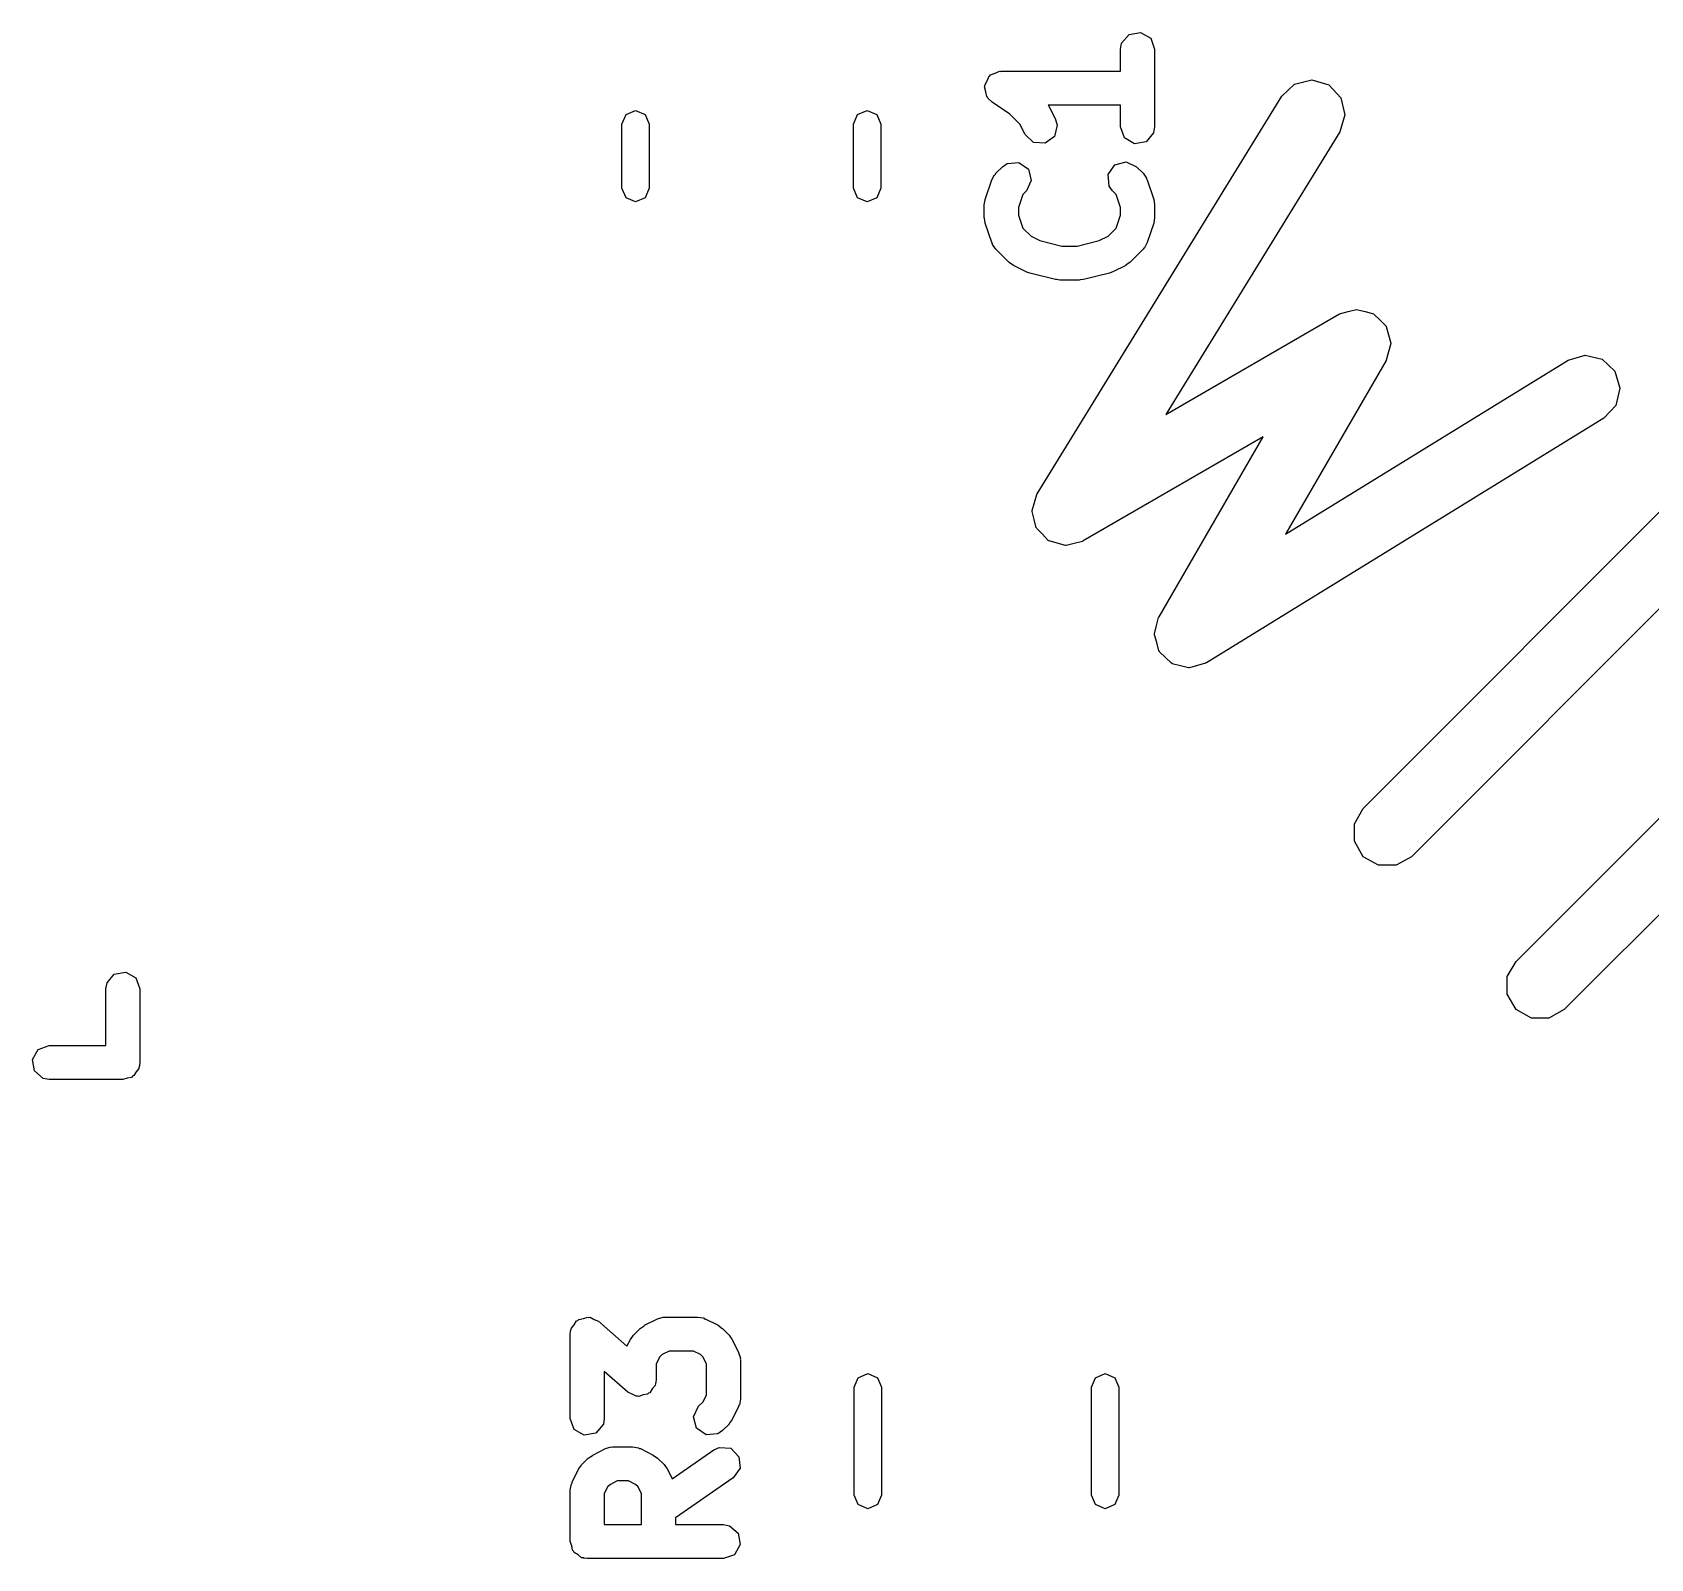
# Model space of a CAD drawing. Extents: x 83.3 to 116.7, y -116.7 to -83.4.
# Drawn here: x 103.23 to 110.35, y -105.81 to -99.09 of the extents above; entities that cross this region are included whole.
import ezdxf

# ---------------------------------------------------------------- set-up
doc = ezdxf.new("R2010")
doc.units = 0
doc.layers.add('BLACK', color=7, linetype='CONTINUOUS')

msp = doc.modelspace()

# ---------------------------------------------------------------- linework, layer by layer
at = {"layer": 'BLACK', "linetype": 'CONTINUOUS'}
for p, q in [((108.019, -99.1608), (108.024, -99.1351)), ((108.024, -99.1351), (108.057, -99.0958)), ((108.057, -99.0958), (108.107, -99.0869)), ((108.107, -99.0869), (108.152, -99.1125)), ((108.152, -99.1125), (108.169, -99.1608)), ((108.019, -99.2572), (108.019, -99.1608)), ((108.169, -99.1608), (108.169, -99.5036)), ((107.431, -99.3003), (107.44, -99.2804)), ((107.44, -99.2804), (107.444, -99.2785)), ((107.444, -99.2785), (107.446, -99.2747)), ((107.446, -99.2747), (107.467, -99.2673)), ((107.467, -99.2673), (107.486, -99.2576)), ((107.486, -99.2576), (107.49, -99.2587)), ((107.49, -99.2587), (107.494, -99.2572)), ((107.494, -99.2572), (108.019, -99.2572)), ((107.42, -99.3274), (107.421, -99.3234)), ((107.426, -99.3482), (107.42, -99.3274)), ((107.421, -99.3192), (107.431, -99.3003)), ((107.421, -99.3234), (107.421, -99.3192)), ((107.43, -99.3697), (107.426, -99.3482)), ((108.729, -99.3678), (108.786, -99.3144)), ((108.786, -99.3144), (108.861, -99.2964)), ((108.861, -99.2964), (108.936, -99.3186)), ((108.936, -99.3186), (108.989, -99.3751)), ((105.841, -99.4492), (105.883, -99.4316)), ((105.883, -99.4316), (105.925, -99.4492)), ((106.861, -99.4492), (106.903, -99.4316)), ((106.903, -99.4316), (106.945, -99.4492)), ((107.433, -99.3725), (107.43, -99.3697)), ((107.434, -99.3766), (107.433, -99.3725)), ((107.453, -99.3946), (107.434, -99.3766)), ((107.532, -99.4476), (107.453, -99.3946)), ((107.652, -101.119), (108.729, -99.3678)), ((108.019, -99.4072), (107.7, -99.4072)), ((107.7, -99.4072), (107.703, -99.4118)), ((107.703, -99.4118), (107.704, -99.4129)), ((107.704, -99.4129), (107.733, -99.4701)), ((108.019, -99.5036), (108.019, -99.4072)), ((108.989, -99.3751), (109.007, -99.4506)), ((105.823, -99.4916), (105.841, -99.4492)), ((105.823, -99.7728), (105.823, -99.4916)), ((105.925, -99.4492), (105.943, -99.4916)), ((105.943, -99.4916), (105.943, -99.7728)), ((106.843, -99.4916), (106.861, -99.4492)), ((106.843, -99.7728), (106.843, -99.4916)), ((106.945, -99.4492), (106.963, -99.4916)), ((106.963, -99.4916), (106.963, -99.7728)), ((107.576, -99.4909), (107.532, -99.4476)), ((107.599, -99.5371), (107.576, -99.4909)), ((107.74, -99.495), (107.728, -99.5449)), ((107.733, -99.4701), (107.74, -99.495)), ((108.037, -99.5518), (108.019, -99.5036)), ((108.169, -99.5036), (108.165, -99.5293)), ((109.007, -99.4506), (108.985, -99.525)), ((107.636, -99.5724), (107.599, -99.5371)), ((107.687, -99.5755), (107.636, -99.5724)), ((107.728, -99.5449), (107.687, -99.5755)), ((108.081, -99.5775), (108.037, -99.5518)), ((108.132, -99.5686), (108.081, -99.5775)), ((108.165, -99.5293), (108.132, -99.5686)), ((108.985, -99.525), (108.219, -100.77)), ((107.452, -99.737), (107.464, -99.7141)), ((107.464, -99.7141), (107.468, -99.7118)), ((107.468, -99.7118), (107.47, -99.7077)), ((107.47, -99.7077), (107.499, -99.6791)), ((107.499, -99.6791), (107.52, -99.6642)), ((107.52, -99.6642), (107.571, -99.6597)), ((107.571, -99.6597), (107.613, -99.6892)), ((107.613, -99.6892), (107.626, -99.7387)), ((107.965, -99.7128), (107.994, -99.6707)), ((107.969, -99.7639), (107.965, -99.7128)), ((107.994, -99.6707), (108.044, -99.6575)), ((108.044, -99.6575), (108.09, -99.6791)), ((108.09, -99.6791), (108.119, -99.7077)), ((108.119, -99.7077), (108.134, -99.7291)), ((105.841, -99.8152), (105.823, -99.7728)), ((105.943, -99.7728), (105.925, -99.8152)), ((106.861, -99.8152), (106.843, -99.7728)), ((106.963, -99.7728), (106.945, -99.8152)), ((107.423, -99.8227), (107.452, -99.737)), ((107.605, -99.7852), (107.589, -99.8013)), ((107.626, -99.7387), (107.605, -99.7852)), ((107.984, -99.7852), (107.969, -99.7639)), ((108, -99.8013), (107.984, -99.7852)), ((108.134, -99.7291), (108.134, -99.7335)), ((108.134, -99.7335), (108.137, -99.737)), ((108.137, -99.737), (108.166, -99.8227)), ((105.883, -99.8328), (105.841, -99.8152)), ((105.925, -99.8152), (105.883, -99.8328)), ((106.903, -99.8328), (106.861, -99.8152)), ((106.945, -99.8152), (106.903, -99.8328)), ((107.419, -99.8465), (107.423, -99.8244)), ((107.419, -99.9036), (107.419, -99.8465)), ((107.423, -99.8244), (107.423, -99.8227)), ((107.589, -99.8013), (107.569, -99.8586)), ((107.569, -99.8586), (107.569, -99.8914)), ((108.019, -99.8586), (108, -99.8013)), ((108.019, -99.8914), (108.019, -99.8586)), ((108.166, -99.8227), (108.169, -99.8449)), ((108.169, -99.8449), (108.169, -99.8465)), ((108.169, -99.8465), (108.169, -99.9036)), ((107.42, -99.9051), (107.419, -99.9036)), ((107.423, -99.9273), (107.42, -99.9051)), ((107.452, -100.013), (107.423, -99.9273)), ((107.569, -99.8914), (107.589, -99.9488)), ((108, -99.9488), (108.019, -99.8914)), ((108.166, -99.9273), (108.137, -100.013)), ((108.169, -99.9036), (108.166, -99.9257)), ((108.166, -99.9257), (108.166, -99.9273)), ((107.589, -99.9488), (107.625, -99.9848)), ((107.625, -99.9848), (107.663, -100.004)), ((107.663, -100.004), (107.761, -100.029)), ((107.828, -100.029), (107.925, -100.004)), ((107.925, -100.004), (107.964, -99.9848)), ((107.964, -99.9848), (108, -99.9488)), ((107.455, -100.017), (107.452, -100.013)), ((107.455, -100.021), (107.455, -100.017)), ((107.47, -100.042), (107.455, -100.021)), ((107.527, -100.099), (107.47, -100.042)), ((107.761, -100.029), (107.828, -100.029)), ((108.119, -100.042), (108.062, -100.099)), ((108.121, -100.038), (108.119, -100.042)), ((108.125, -100.036), (108.121, -100.038)), ((108.137, -100.013), (108.125, -100.036)), ((107.529, -100.1), (107.527, -100.099)), ((107.547, -100.114), (107.529, -100.1)), ((107.604, -100.142), (107.547, -100.114)), ((107.607, -100.143), (107.604, -100.142)), ((107.619, -100.148), (107.607, -100.143)), ((107.733, -100.176), (107.619, -100.148)), ((107.97, -100.148), (107.856, -100.176)), ((107.973, -100.146), (107.97, -100.148)), ((107.985, -100.142), (107.973, -100.146)), ((108.042, -100.114), (107.985, -100.142)), ((108.043, -100.112), (108.042, -100.114)), ((108.062, -100.099), (108.043, -100.112)), ((107.737, -100.176), (107.733, -100.176)), ((107.752, -100.179), (107.737, -100.176)), ((107.837, -100.179), (107.752, -100.179)), ((107.841, -100.177), (107.837, -100.179)), ((107.856, -100.176), (107.841, -100.177)), ((108.219, -100.77), (108.984, -100.327)), ((108.984, -100.327), (109.022, -100.317)), ((108.984, -100.327), (108.984, -100.327)), ((108.984, -100.327), (108.984, -100.327)), ((109.022, -100.317), (109.059, -100.307)), ((109.059, -100.307), (109.059, -100.307)), ((109.059, -100.307), (109.059, -100.307)), ((109.059, -100.307), (109.097, -100.317)), ((109.097, -100.317), (109.134, -100.327)), ((109.134, -100.327), (109.134, -100.327)), ((109.134, -100.327), (109.134, -100.327)), ((109.134, -100.327), (109.162, -100.354)), ((109.162, -100.354), (109.189, -100.381)), ((109.189, -100.381), (109.189, -100.382)), ((109.189, -100.382), (109.189, -100.382)), ((109.189, -100.382), (109.199, -100.419)), ((109.199, -100.419), (109.209, -100.456)), ((109.199, -100.494), (109.189, -100.531)), ((109.209, -100.457), (109.199, -100.494)), ((109.209, -100.456), (109.209, -100.457)), ((109.209, -100.457), (109.209, -100.457)), ((108.746, -101.297), (109.991, -100.531)), ((109.189, -100.532), (108.746, -101.297)), ((109.189, -100.531), (109.189, -100.532)), ((109.189, -100.532), (109.189, -100.532)), ((109.991, -100.531), (110.065, -100.509)), ((110.065, -100.509), (110.141, -100.527)), ((110.141, -100.527), (110.197, -100.58)), ((110.197, -100.58), (110.219, -100.654)), ((110.219, -100.654), (110.201, -100.73)), ((110.148, -100.786), (108.397, -101.864)), ((110.201, -100.73), (110.148, -100.786)), ((108.648, -100.868), (107.855, -101.327)), ((108.189, -101.661), (108.648, -100.868)), ((107.64, -101.158), (107.65, -101.122)), ((107.65, -101.122), (107.651, -101.121)), ((107.651, -101.121), (107.652, -101.119)), ((109.088, -102.505), (110.502, -101.091)), ((107.63, -101.193), (107.64, -101.158)), ((107.63, -101.195), (107.63, -101.193)), ((107.63, -101.197), (107.63, -101.195)), ((107.639, -101.233), (107.63, -101.197)), ((107.648, -101.269), (107.639, -101.233)), ((107.649, -101.27), (107.648, -101.269)), ((107.65, -101.272), (107.649, -101.27)), ((107.676, -101.298), (107.65, -101.272)), ((107.701, -101.325), (107.676, -101.298)), ((107.703, -101.326), (107.701, -101.325)), ((107.705, -101.327), (107.703, -101.326)), ((107.74, -101.337), (107.705, -101.327)), ((107.776, -101.347), (107.74, -101.337)), ((107.778, -101.347), (107.776, -101.347)), ((107.78, -101.347), (107.778, -101.347)), ((107.815, -101.338), (107.78, -101.347)), ((107.851, -101.329), (107.815, -101.338)), ((107.853, -101.328), (107.851, -101.329)), ((107.855, -101.327), (107.853, -101.328)), ((110.714, -101.303), (109.3, -102.718)), ((108.168, -101.736), (108.178, -101.7)), ((108.178, -101.7), (108.187, -101.665)), ((108.187, -101.665), (108.188, -101.663)), ((108.188, -101.663), (108.189, -101.661)), ((108.169, -101.738), (108.168, -101.736)), ((108.169, -101.74), (108.169, -101.738)), ((108.179, -101.775), (108.169, -101.74)), ((108.188, -101.811), (108.179, -101.775)), ((109.761, -103.179), (111.176, -101.765)), ((108.19, -101.813), (108.188, -101.811)), ((108.191, -101.815), (108.19, -101.813)), ((108.217, -101.84), (108.191, -101.815)), ((108.243, -101.866), (108.217, -101.84)), ((108.246, -101.866), (108.243, -101.866)), ((108.247, -101.868), (108.246, -101.866)), ((108.283, -101.877), (108.247, -101.868)), ((108.318, -101.886), (108.283, -101.877)), ((108.32, -101.885), (108.318, -101.886)), ((108.323, -101.886), (108.32, -101.885)), ((108.358, -101.876), (108.323, -101.886)), ((108.393, -101.866), (108.358, -101.876)), ((108.395, -101.864), (108.393, -101.866)), ((108.397, -101.864), (108.395, -101.864)), ((109.049, -102.573), (109.088, -102.505)), ((109.049, -102.65), (109.049, -102.573)), ((109.088, -102.718), (109.049, -102.65)), ((109.155, -102.756), (109.088, -102.718)), ((109.233, -102.756), (109.155, -102.756)), ((109.3, -102.718), (109.233, -102.756)), ((110.541, -102.824), (109.973, -103.391)), ((109.722, -103.246), (109.761, -103.179)), ((103.55, -103.3), (103.555, -103.274)), ((103.555, -103.274), (103.587, -103.235)), ((103.587, -103.235), (103.638, -103.226)), ((103.638, -103.226), (103.682, -103.252)), ((103.682, -103.252), (103.7, -103.3)), ((109.722, -103.324), (109.722, -103.246)), ((103.55, -103.55), (103.55, -103.3)), ((103.7, -103.3), (103.7, -103.625)), ((109.761, -103.391), (109.722, -103.324)), ((109.829, -103.43), (109.761, -103.391)), ((109.973, -103.391), (109.906, -103.43)), ((109.906, -103.43), (109.829, -103.43)), ((103.226, -103.612), (103.252, -103.568)), ((103.252, -103.568), (103.3, -103.55)), ((103.3, -103.55), (103.55, -103.55)), ((103.235, -103.662), (103.226, -103.612)), ((103.697, -103.641), (103.695, -103.651)), ((103.699, -103.638), (103.697, -103.641)), ((103.7, -103.625), (103.698, -103.635)), ((103.698, -103.635), (103.699, -103.638)), ((103.274, -103.695), (103.235, -103.662)), ((103.3, -103.7), (103.274, -103.695)), ((103.625, -103.7), (103.3, -103.7)), ((103.643, -103.693), (103.625, -103.7)), ((103.662, -103.69), (103.643, -103.693)), ((103.667, -103.685), (103.662, -103.69)), ((103.673, -103.682), (103.667, -103.685)), ((103.683, -103.666), (103.673, -103.682)), ((103.695, -103.651), (103.683, -103.666)), ((105.6, -104.795), (105.613, -104.78)), ((105.613, -104.78), (105.623, -104.762)), ((105.623, -104.762), (105.629, -104.761)), ((105.629, -104.761), (105.633, -104.756)), ((105.633, -104.756), (105.653, -104.752)), ((105.653, -104.752), (105.672, -104.746)), ((105.672, -104.746), (105.677, -104.748)), ((105.677, -104.748), (105.683, -104.747)), ((105.683, -104.747), (105.701, -104.757)), ((105.701, -104.757), (105.72, -104.764)), ((105.72, -104.764), (105.845, -104.874)), ((105.922, -104.782), (105.979, -104.754)), ((105.979, -104.754), (106.004, -104.746)), ((106.004, -104.746), (106.009, -104.747)), ((106.009, -104.747), (106.013, -104.746)), ((106.013, -104.746), (106.156, -104.746)), ((106.156, -104.746), (106.182, -104.75)), ((106.182, -104.75), (106.185, -104.753)), ((106.185, -104.753), (106.189, -104.754)), ((106.189, -104.754), (106.247, -104.782)), ((105.595, -104.821), (105.597, -104.81)), ((105.595, -105.192), (105.595, -104.821)), ((105.597, -104.806), (105.598, -104.804)), ((105.597, -104.81), (105.597, -104.806)), ((105.598, -104.804), (105.6, -104.795)), ((105.845, -104.874), (105.86, -104.844)), ((105.86, -104.844), (105.874, -104.826)), ((105.874, -104.825), (105.903, -104.796)), ((105.874, -104.826), (105.874, -104.825)), ((105.903, -104.796), (105.921, -104.784)), ((105.921, -104.784), (105.922, -104.782)), ((106.247, -104.782), (106.265, -104.796)), ((106.265, -104.796), (106.266, -104.796)), ((106.266, -104.796), (106.295, -104.825)), ((106.295, -104.825), (106.307, -104.843)), ((106.307, -104.843), (106.309, -104.844)), ((106.309, -104.844), (106.337, -104.902)), ((105.989, -104.922), (105.974, -104.953)), ((106, -104.911), (105.989, -104.922)), ((106.031, -104.896), (106, -104.911)), ((106.138, -104.896), (106.031, -104.896)), ((106.169, -104.911), (106.138, -104.896)), ((106.18, -104.922), (106.169, -104.911)), ((106.195, -104.953), (106.18, -104.922)), ((106.337, -104.902), (106.345, -104.927)), ((105.849, -105.077), (105.745, -104.986)), ((105.745, -104.986), (105.745, -105.192)), ((105.974, -104.953), (105.974, -105.021)), ((106.195, -105.089), (106.195, -104.953)), ((106.345, -104.927), (106.344, -104.931)), ((106.344, -104.931), (106.345, -104.935)), ((106.345, -104.935), (106.345, -105.107)), ((106.864, -105.013), (106.906, -104.995)), ((106.906, -104.995), (106.949, -105.013)), ((107.909, -105.013), (107.951, -104.995)), ((107.951, -104.995), (107.994, -105.013)), ((105.956, -105.062), (105.946, -105.079)), ((105.969, -105.047), (105.956, -105.062)), ((105.971, -105.038), (105.969, -105.047)), ((105.972, -105.035), (105.971, -105.038)), ((105.974, -105.021), (105.972, -105.032)), ((105.972, -105.032), (105.972, -105.035)), ((106.846, -105.055), (106.864, -105.013)), ((106.846, -105.53), (106.846, -105.055)), ((106.949, -105.013), (106.966, -105.055)), ((106.966, -105.055), (106.966, -105.53)), ((107.891, -105.055), (107.909, -105.013)), ((107.891, -105.53), (107.891, -105.055)), ((107.994, -105.013), (108.011, -105.055)), ((108.011, -105.055), (108.011, -105.53)), ((105.868, -105.085), (105.849, -105.077)), ((105.886, -105.095), (105.868, -105.085)), ((105.892, -105.094), (105.886, -105.095)), ((105.897, -105.096), (105.892, -105.094)), ((105.916, -105.089), (105.897, -105.096)), ((105.936, -105.086), (105.916, -105.089)), ((105.94, -105.081), (105.936, -105.086)), ((105.946, -105.079), (105.94, -105.081)), ((106.16, -105.139), (106.18, -105.119)), ((106.18, -105.119), (106.195, -105.089)), ((106.338, -105.136), (106.337, -105.14)), ((106.341, -105.132), (106.338, -105.136)), ((106.345, -105.107), (106.341, -105.132)), ((105.613, -105.241), (105.595, -105.192)), ((105.745, -105.192), (105.741, -105.218)), ((106.138, -105.186), (106.16, -105.139)), ((106.152, -105.235), (106.138, -105.186)), ((106.309, -105.197), (106.295, -105.215)), ((106.337, -105.14), (106.309, -105.197)), ((105.657, -105.266), (105.613, -105.241)), ((105.708, -105.257), (105.657, -105.266)), ((105.741, -105.218), (105.708, -105.257)), ((106.194, -105.265), (106.152, -105.235)), ((106.245, -105.26), (106.194, -105.265)), ((106.266, -105.245), (106.245, -105.26)), ((106.295, -105.217), (106.266, -105.245)), ((106.295, -105.215), (106.295, -105.217)), ((105.694, -105.354), (105.751, -105.325)), ((105.751, -105.325), (105.776, -105.318)), ((105.776, -105.318), (105.78, -105.319)), ((105.78, -105.319), (105.784, -105.317)), ((105.784, -105.317), (105.87, -105.317)), ((105.87, -105.317), (105.896, -105.322)), ((105.896, -105.322), (105.899, -105.325)), ((105.899, -105.325), (105.904, -105.325)), ((105.904, -105.325), (105.961, -105.354)), ((106.044, -105.459), (106.227, -105.331)), ((106.227, -105.331), (106.251, -105.32)), ((106.251, -105.32), (106.302, -105.324)), ((106.302, -105.324), (106.338, -105.361)), ((105.603, -105.473), (105.632, -105.416)), ((105.632, -105.416), (105.645, -105.398)), ((105.645, -105.398), (105.646, -105.396)), ((105.646, -105.396), (105.674, -105.368)), ((105.674, -105.368), (105.693, -105.355)), ((105.693, -105.355), (105.694, -105.354)), ((105.961, -105.354), (105.979, -105.367)), ((105.979, -105.367), (105.98, -105.368)), ((105.98, -105.368), (106.009, -105.396)), ((106.009, -105.396), (106.022, -105.415)), ((106.022, -105.415), (106.023, -105.416)), ((106.023, -105.416), (106.044, -105.459)), ((106.343, -105.412), (106.313, -105.454)), ((106.338, -105.361), (106.343, -105.412)), ((105.595, -105.507), (105.6, -105.481)), ((105.6, -105.481), (105.603, -105.477)), ((105.603, -105.477), (105.603, -105.473)), ((105.76, -105.494), (105.745, -105.524)), ((105.772, -105.483), (105.76, -105.494)), ((105.802, -105.467), (105.772, -105.483)), ((105.852, -105.467), (105.802, -105.467)), ((105.883, -105.483), (105.852, -105.467)), ((105.894, -105.494), (105.883, -105.483)), ((105.909, -105.524), (105.894, -105.494)), ((106.313, -105.454), (106.059, -105.631)), ((105.595, -105.735), (105.595, -105.507)), ((105.745, -105.524), (105.745, -105.66)), ((105.909, -105.66), (105.909, -105.524)), ((106.864, -105.572), (106.846, -105.53)), ((106.966, -105.53), (106.949, -105.572)), ((107.909, -105.572), (107.891, -105.53)), ((108.011, -105.53), (107.994, -105.572)), ((106.059, -105.631), (106.059, -105.66)), ((106.906, -105.59), (106.864, -105.572)), ((106.949, -105.572), (106.906, -105.59)), ((107.951, -105.59), (107.909, -105.572)), ((107.994, -105.572), (107.951, -105.59)), ((105.745, -105.66), (105.909, -105.66)), ((106.059, -105.66), (106.27, -105.66)), ((106.27, -105.66), (106.296, -105.665)), ((106.296, -105.665), (106.335, -105.698)), ((106.335, -105.698), (106.344, -105.748)), ((105.602, -105.753), (105.595, -105.735)), ((105.605, -105.773), (105.602, -105.753)), ((105.61, -105.777), (105.605, -105.773)), ((105.613, -105.783), (105.61, -105.777)), ((106.344, -105.748), (106.318, -105.793)), ((105.63, -105.793), (105.613, -105.783)), ((105.645, -105.806), (105.63, -105.793)), ((105.654, -105.807), (105.645, -105.806)), ((105.657, -105.809), (105.654, -105.807)), ((105.66, -105.808), (105.657, -105.809)), ((105.67, -105.81), (105.66, -105.808)), ((106.27, -105.81), (105.67, -105.81)), ((106.318, -105.793), (106.27, -105.81))]:
    msp.add_line(p, q, dxfattribs=at)

doc.saveas('drawing.dxf')
